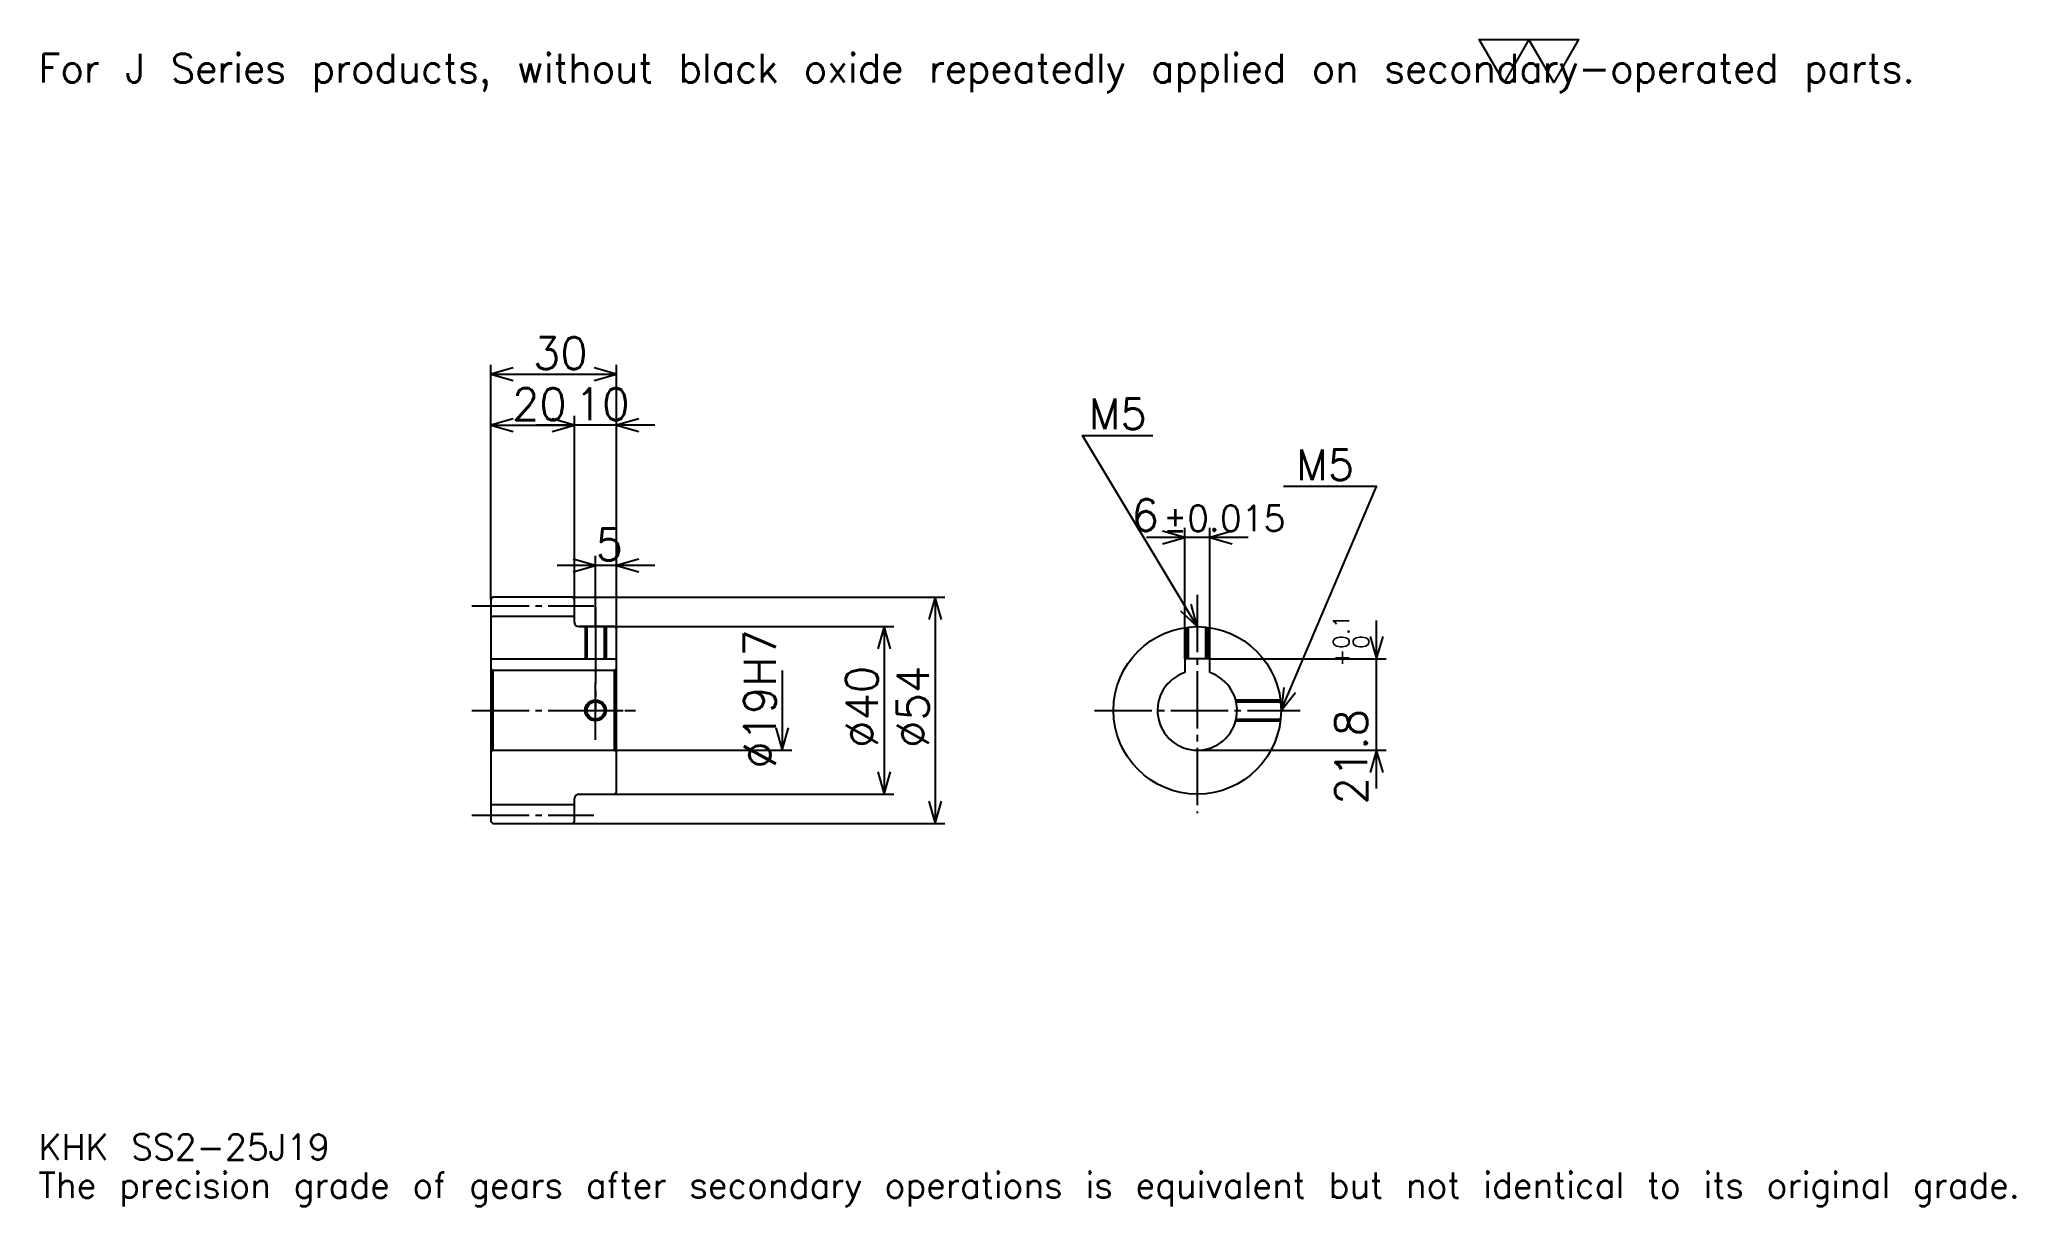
# Model space of a CAD drawing. Extents: x 15 to 487, y 6 to 284.
import ezdxf

# ---------------------------------------------------------------- set-up
doc = ezdxf.new("R2010")
doc.units = 0
doc.linetypes.add('DASHDOT', pattern=[18.260869, 13.695652, -1.521739, 1.521739, -1.521739])
doc.layers.get('0').update_dxf_attribs({"linetype": 'CONTINUOUS'})
doc.layers.add('DASHDOT', color=6, linetype='DASHDOT')
doc.styles.add('KANJI', font='TXT', dxfattribs={"bigfont": 'BIGFONT'})

msp = doc.modelspace()

# ---------------------------------------------------------------- linework, layer by layer
at = {"color": 5}
for p, q in [((123.260864, 151.021744), (123.260864, 206.565216)), ((123.260864, 204.282608), (153.260864, 204.282608)), ((153.260864, 151.021744), (153.260864, 206.565216)), ((143.260864, 151.021744), (143.260864, 194.391312)), ((123.260864, 192.108704), (143.260864, 192.108704)), ((162.391296, 192.108704), (134.130432, 192.108704)), ((304.086945, 165.326096), (279.82608, 165.326096)), ((288.956512, 136.321747), (288.956512, 167.608704)), ((294.956512, 136.321747), (294.956512, 167.608704)), ((148.260864, 151.021744), (148.260864, 160.913055)), ((162.391296, 158.630432), (139.130432, 158.630432)), ((123.260864, 150.521744), (123.260864, 151.021744)), ((142.760864, 151.021744), (153.260864, 151.021744)), ((143.260864, 150.521744), (143.260864, 151.021744)), ((148.260864, 144.021744), (148.260864, 151.021744)), ((148.260864, 144.021744), (148.260864, 151.021744)), ((153.260864, 151.021744), (231.630432, 151.021744)), ((153.260864, 143.521744), (153.260864, 151.021744)), ((229.347824, 151.021744), (229.347824, 97.021744)), ((144.260864, 144.021744), (153.260864, 144.021744)), ((153.260864, 144.021744), (219.456512, 144.021744)), ((217.173904, 144.021744), (217.173904, 104.021744)), ((334.782593, 105.391312), (334.782593, 145.452179)), ((192.82608, 133.521744), (192.82608, 114.521744)), ((294.956512, 136.321747), (337.065186, 136.321747)), ((153.260864, 114.521744), (195.108688, 114.521744)), ((291.956512, 114.521744), (337.065186, 114.521744)), ((144.260864, 104.021744), (153.260864, 104.021744)), ((153.260864, 104.021744), (219.456512, 104.021744)), ((142.760864, 97.021744), (153.260864, 97.021744)), ((153.260864, 97.021744), (231.630432, 97.021744))]:
    msp.add_line(p, q, dxfattribs=at)
at = {"color": 4}
for p, q in [((123.260864, 146.521744), (143.260864, 146.521744)), ((123.260864, 136.321747), (153.260864, 136.321747)), ((123.760864, 133.521744), (123.760864, 114.521744)), ((152.760864, 133.521744), (153.260864, 134.021744)), ((152.760864, 114.521744), (153.260864, 114.021744)), ((123.260864, 101.521744), (143.260864, 101.521744))]:
    msp.add_line(p, q, dxfattribs=at)
at = {"color": 7}
msp.add_lwpolyline([(365.217377, 273.913055), (359.282593, 284.200012), (383.021729, 284.200012), (377.086945, 273.913055), (371.152161, 284.200012), (365.217377, 273.913055)], dxfattribs=at)
at = {"color": 5}
for points in [[(128.586945, 205.804352), (123.260864, 204.282608), (128.586945, 202.760864)], [(147.934784, 202.760864), (153.260864, 204.282608), (147.934784, 205.804352)], [(128.586945, 193.630432), (123.260864, 192.108704), (128.586945, 190.586975)], [(137.934784, 190.586975), (143.260864, 192.108704), (137.934784, 193.630432)], [(137.934784, 190.586975), (143.260864, 192.108704), (137.934784, 193.630432)], [(158.586945, 193.630432), (153.260864, 192.108704), (158.586945, 190.586975)], [(291.956512, 144.021744), (264.565216, 189.67392), (281.304321, 189.67392)], [(311.956512, 124.021744), (334.782593, 177.5), (312.565247, 177.5)], [(283.630432, 163.804352), (288.956512, 165.326096), (283.630432, 166.847839)], [(300.282593, 166.847839), (294.956512, 165.326096), (300.282593, 163.804352)], [(142.934784, 157.108704), (148.260864, 158.630432), (142.934784, 160.152176)], [(158.586945, 160.152176), (153.260864, 158.630432), (158.586945, 157.108704)], [(230.869568, 145.695648), (229.347824, 151.021744), (227.82608, 145.695648)], [(287.911377, 147.805893), (291.956512, 144.021744), (290.521149, 149.37175)], [(218.695648, 138.695663), (217.173904, 144.021744), (215.652161, 138.695663)], [(333.260864, 141.647827), (334.782593, 136.321747), (336.304321, 141.647827)], [(312.647766, 129.517654), (311.956512, 124.021744), (315.44693, 128.322891)], [(191.304352, 119.847832), (192.82608, 114.521744), (194.347809, 119.847832)], [(336.304321, 109.195656), (334.782593, 114.521744), (333.260864, 109.195656)], [(215.652161, 109.347832), (217.173904, 104.021744), (218.695648, 109.347832)], [(227.82608, 102.347832), (229.347824, 97.021744), (230.869568, 102.347832)]]:
    msp.add_lwpolyline(points, dxfattribs=at)
at = {"color": 4}
for points in [[(143.260864, 145.021744), (143.260864, 150.521744), (142.760864, 151.021744), (123.760864, 151.021744), (123.260864, 150.521744), (123.260864, 114.021744)], [(144.260864, 104.021744), (152.760864, 104.021744), (153.260864, 104.521744), (153.260864, 143.521744), (152.760864, 144.021744), (144.260864, 144.021744)], [(145.760864, 144.021744), (145.760864, 136.321747)], [(146.195862, 144.021744), (146.195862, 136.321747)], [(150.325867, 144.021744), (150.325867, 136.321747)], [(150.760864, 144.021744), (150.760864, 136.321747)], [(289.456512, 136.321747), (289.456512, 143.864883)], [(289.89151, 136.321747), (289.89151, 143.914856)], [(294.021515, 136.321747), (294.021515, 143.914856)], [(294.456512, 136.321747), (294.456512, 143.864883)], [(123.260864, 114.021744), (123.760864, 114.521744), (152.760864, 114.521744), (152.760864, 133.521744), (123.760864, 133.521744), (123.260864, 134.021744)], [(294.956512, 133.035614), (294.956512, 136.321747), (288.956512, 136.321747), (288.956512, 133.035614)], [(301.121643, 126.521744), (311.799652, 126.521744)], [(301.22937, 126.086746), (311.849609, 126.086746)], [(301.121643, 121.521744), (311.799652, 121.521744)], [(301.22937, 121.956741), (311.849609, 121.956741)], [(123.260864, 114.021744), (123.260864, 97.521744), (123.760864, 97.021744), (142.760864, 97.021744), (143.260864, 97.521744), (143.260864, 103.021744)]]:
    msp.add_lwpolyline(points, dxfattribs=at)
for centre, radius in [((291.956512, 124.021744), 20), ((148.260864, 124.021744), 2.065)]:
    msp.add_circle(centre, radius, dxfattribs=at)
at = {"color": 7}
msp.add_circle((148.260864, 124.021744), 2.5, dxfattribs=at)
at = {"color": 4}
for centre, radius, start, end in [((144.260864, 145.021744), 1, 180, 270), ((291.956512, 124.021744), 9.5, 108.40848033, 71.59151967), ((144.260864, 103.021744), 1, 90, 180)]:
    msp.add_arc(centre, radius, start, end, dxfattribs=at)
at = {"layer": 'DASHDOT', "color": 7}
for p, q in [((291.956512, 151.630432), (291.956512, 99.456528)), ((118.695648, 149.021744), (147.82608, 149.021744)), ((148.260864, 144.021744), (148.260864, 124.021744)), ((118.695648, 124.021744), (157.82608, 124.021744)), ((267.391296, 124.021744), (316.521729, 124.021744)), ((118.695648, 99.021744), (147.82608, 99.021744))]:
    msp.add_line(p, q, dxfattribs=at)
for points in [[(148.260864, 148.58696), (148.260864, 131.756531)], [(148.260864, 116.956528), (148.260864, 131.08696)], [(141.195648, 124.021744), (155.32608, 124.021744)]]:
    msp.add_lwpolyline(points, dxfattribs=at)

# ---------------------------------------------------------------- texts
at = {"color": 7, "style": 'KANJI'}
for s, height, p in [('For J Series products, without black oxide repeatedly applied on secondary-operated parts.', 6.847826, (15.217391, 273.913055)), ('30', 7.608696, (133.315216, 205.5)), ('20', 7.608696, (128.315216, 193.326096)), ('10', 7.608696, (143.315216, 193.326096)), ('M5', 7.304348, (266.086945, 191.195648)), ('M5', 7.304348, (315.608704, 179.021744)), ('6', 7.608696, (276.250671, 166.847839)), ('%%p0.015', 6.086957, (283.782349, 166.847839)), ('5', 7.608696, (148.28804, 159.847839)), ('KHK SS2-25J19', 6.086957, (15.217391, 16.73913)), ('The precision grade of gears after secondary operations is equivalent but not identical to its original grade.', 6.086957, (15.217391, 7.608696))]:
    msp.add_text(s, height=height, dxfattribs=at).set_placement(p)
for s, height, p in [('%%c19H7', 7.608696, (191.304352, 110.135872)), ('0.1', 3.804348, (328.239136, 138.740936)), ('+', 3.804348, (328.239136, 134.480072)), ('0', 3.804348, (332.956512, 138.740936)), ('%%c40', 7.608696, (215.652161, 115.081528)), ('%%c54', 7.608696, (227.82608, 115.081528)), ('21.8', 7.608696, (332.5, 101.546631))]:
    msp.add_text(s, height=height, rotation=90, dxfattribs=at).set_placement(p)

doc.saveas('drawing.dxf')
